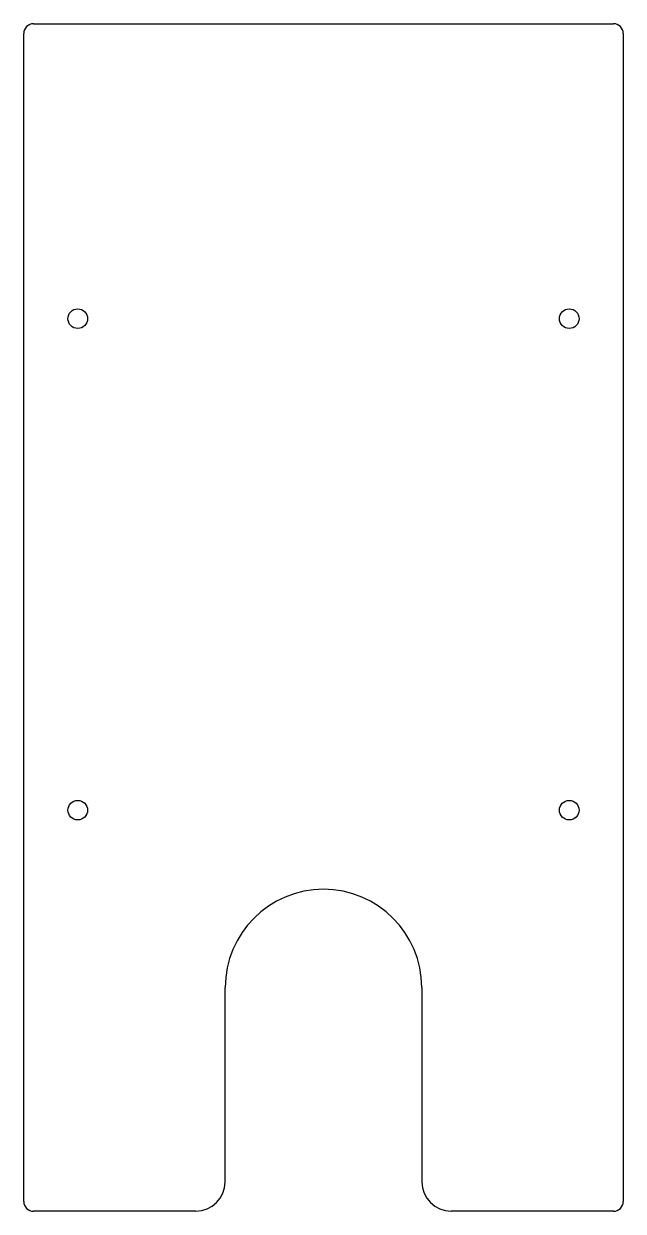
# Model space of a CAD drawing. Header units: millimetres. Extents: x -61 to 61, y 831 to 1072.
import ezdxf

# ---------------------------------------------------------------- set-up
doc = ezdxf.new("R2010")
doc.units = ezdxf.units.MM

msp = doc.modelspace()

# ---------------------------------------------------------------- linework, layer by layer
at = {"color": 7, "linetype": 'Continuous', "lineweight": 25}
for p, q in [((-61, 832.89), (-61, 1070.49)), ((-59, 1072.49), (59, 1072.49)), ((61, 1070.49), (61, 832.89)), ((-20, 836.89), (-20, 876.39)), ((20, 876.39), (20, 836.89)), ((-26, 830.89), (-59, 830.89)), ((59, 830.89), (26, 830.89))]:
    msp.add_line(p, q, dxfattribs=at)
for centre in [(-50, 1012.49), (50, 1012.49), (-50, 912.49), (50, 912.49)]:
    msp.add_circle(centre, 2, dxfattribs=at)
for centre, radius, start, end in [((-59, 1070.49), 2, 90, 180), ((59, 1070.49), 2, 0, 90), ((0, 876.39), 20, 0, 180), ((-26, 836.89), 6, 270, 0), ((26, 836.89), 6, 180, 270), ((-59, 832.89), 2, 180, 270), ((59, 832.89), 2, 270, 0)]:
    msp.add_arc(centre, radius, start, end, dxfattribs=at)

doc.saveas('drawing.dxf')
